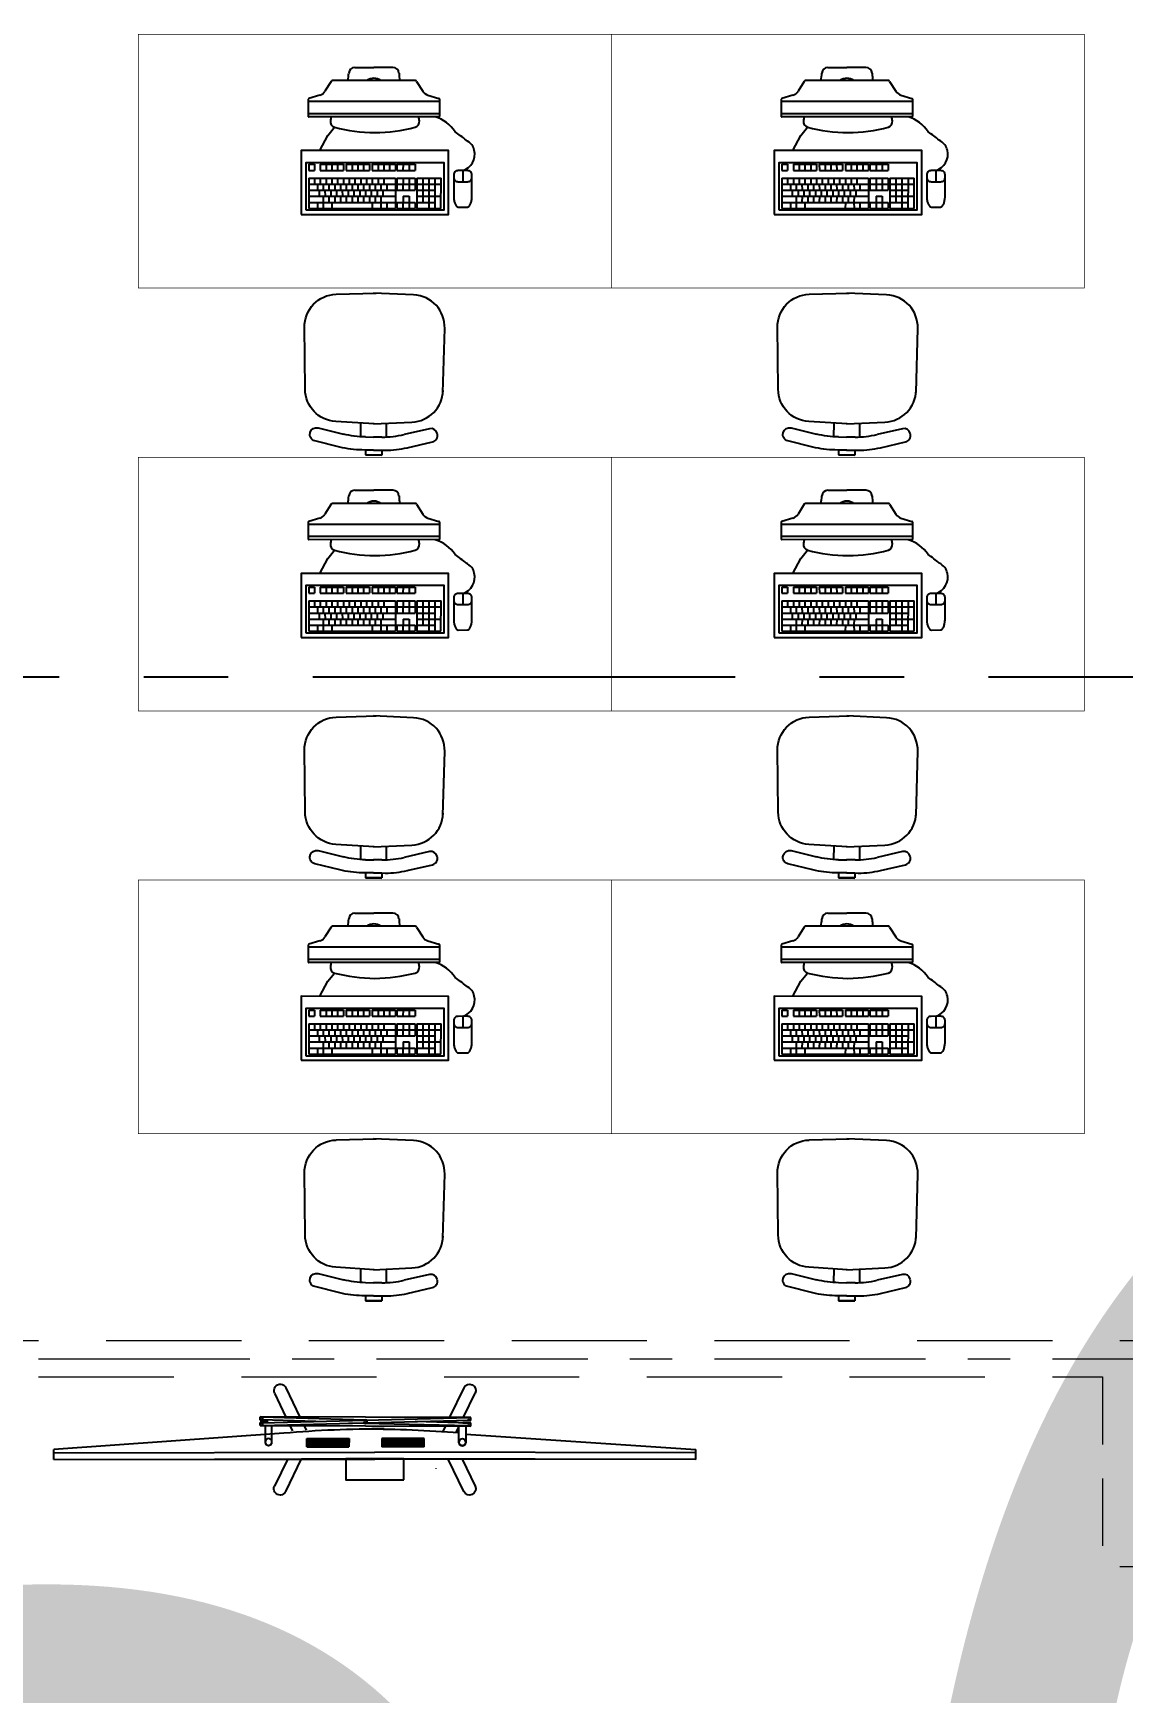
# Model space of a CAD drawing. Header units: millimetres. Extents: x -106726 to 8952771, y -150083 to 686385.
# Drawn here: x 8609 to 11834, y 376955 to 381863 of the extents above; entities that cross this region are included whole.
import ezdxf
from ezdxf import colors
from ezdxf.entities.mleader import LeaderData, LeaderLine
from ezdxf.enums import TextEntityAlignment as Align
from ezdxf.math import Vec2, Vec3

# ---------------------------------------------------------------- set-up
doc = ezdxf.new("R2018")
doc.units = ezdxf.units.MM
for name, pattern in [('CENTER', [2, 1.25, -0.25, 0.25, -0.25]), ('HIDDEN', [6, 4, -2]), ('осевая', [2, 1.25, -0.25, 0.25, -0.25])]:
    doc.linetypes.add(name, pattern=pattern)
doc.layers.add('АР_Названия помещений', color=124, linetype='Continuous', lineweight=5, plot=False)
for name, color, linetype, lineweight in [('АР_Номер помещения', 1, 'Continuous', 25), ('Пер раздвиж', 7, 'Continuous', 25), ('ТХ_мебель передв', 250, 'Continuous', 13)]:
    doc.layers.add(name, color=color, linetype=linetype, lineweight=lineweight)
doc.styles.add('ISOCPEUR', font='isocpeur.ttf', dxfattribs={"width": 0.7})
doc.styles.get("Standard").update_dxf_attribs({"font": 'arial.ttf'})

# ---------------------------------------------------------------- blocks, each defined once
blk = doc.blocks.new('*U429')
at = {"color": 8, "style": 'ISOCPEUR', "width": 0.7, "flags": 1}
blk.add_attdef('КАТЕГОРИЯ', (-499.2, -2092.2), '', height=250, dxfattribs=at)
at = {"layer": 'АР_Номер помещения', "color": 8, "style": 'ISOCPEUR', "width": 0.7}
blk.add_attdef('НОМЕР_ПОМЕЩЕНИЯ', text='', height=300, dxfattribs=at).set_placement((-20810.6, 2284.3), align=Align.MIDDLE_CENTER)
blk = doc.blocks.new('_DotSmall')
at = {"color": 8, "linetype": 'ByBlock', "const_width": 0.5}
blk.add_lwpolyline([(-0.0625, 0, 1), (0.0625, 0, 1)], format="xyb", close=True, dxfattribs=at)
blk = doc.blocks.new('П Трансформ2')
at = {"layer": 'Пер раздвиж', "color": 8, "linetype": 'HIDDEN', "lineweight": 9, "ltscale": 100}
for p, q in [((0, 615.2), (-1052, 615.2)), ((0, 508.2), (-945, 508.2))]:
    blk.add_line(p, q, dxfattribs=at)
at = {"layer": 'Пер раздвиж', "color": 8, "linetype": 'HIDDEN', "lineweight": 9, "ltscale": 50}
for p, q in [((-1052, 53.5), (-1052, 615.2)), ((-945, 53.5), (-945, 508.2))]:
    blk.add_line(p, q, dxfattribs=at)
at = {"layer": 'Пер раздвиж', "color": 8, "lineweight": 9}
for p, q in [((-681.2, 561.7), (-723.1, 561.7)), ((-702.1, 540.8), (-702.1, 582.6)), ((-574.2, 561.7), (-616.1, 561.7)), ((-595.1, 540.8), (-595.1, 582.6)), ((-405.6, 561.7), (-447.4, 561.7)), ((-426.5, 540.8), (-426.5, 582.6)), ((-298.6, 561.7), (-340.4, 561.7)), ((-319.5, 540.8), (-319.5, 582.6)), ((-191.6, 561.7), (-233.4, 561.7)), ((-212.5, 540.8), (-212.5, 582.6)), ((-84.6, 561.7), (-126.4, 561.7)), ((-105.5, 540.8), (-105.5, 582.6)), ((-702.1, 20.9), (-702.1, -20.9)), ((-595.1, 20.9), (-595.1, -20.9)), ((-426.5, 20.9), (-426.5, -20.9)), ((-319.5, 20.9), (-319.5, -20.9)), ((-212.5, 20.9), (-212.5, -20.9)), ((-105.5, 20.9), (-105.5, -20.9)), ((-681.2, 0), (-723.1, 0)), ((-574.2, 0), (-616.1, 0)), ((-405.6, 0), (-447.4, 0)), ((-298.6, 0), (-340.4, 0)), ((-191.6, 0), (-233.4, 0)), ((-84.6, 0), (-126.4, 0))]:
    blk.add_line(p, q, dxfattribs=at)
for points in [[(-755.6, -219.2), (-755.6, 780.8), (-728.7, 780.8), (-718.7, 757.3), (-685.6, 757.3), (-675.6, 780.8), (-648.6, 780.8), (-648.6, -219.2), (-678.1, -219.2), (-685.6, -236.7), (-718.7, -236.7), (-726.2, -219.2)], [(-648.6, -219.2), (-648.6, 780.8), (-621.7, 780.8), (-611.7, 757.3), (-578.6, 757.3), (-568.6, 780.8), (-541.6, 780.8), (-541.6, -219.2), (-571.1, -219.2), (-578.6, -236.7), (-611.7, -236.7), (-619.2, -219.2)], [(-480, -219.2), (-480, 780.8), (-453, 780.8), (-443.1, 757.3), (-409.9, 757.3), (-400, 780.8), (-373, 780.8), (-373, -219.2), (-402.5, -219.2), (-409.9, -236.7), (-443.1, -236.7), (-450.5, -219.2)], [(-373, -219.2), (-373, 780.8), (-346, 780.8), (-336.1, 757.3), (-302.9, 757.3), (-293, 780.8), (-266, 780.8), (-266, -219.2), (-295.5, -219.2), (-302.9, -236.7), (-336.1, -236.7), (-343.5, -219.2)], [(-266, -219.2), (-266, 780.8), (-239, 780.8), (-229.1, 757.3), (-195.9, 757.3), (-186, 780.8), (-159, 780.8), (-159, -219.2), (-188.5, -219.2), (-195.9, -236.7), (-229.1, -236.7), (-236.5, -219.2)], [(-159, -219.2), (-159, 780.8), (-132, 780.8), (-122.1, 757.3), (-88.9, 757.3), (-79, 780.8), (-52, 780.8), (-52, -219.2), (-81.5, -219.2), (-88.9, -236.7), (-122.1, -236.7), (-129.5, -219.2)]]:
    blk.add_lwpolyline(points, close=True, dxfattribs=at)
at = {"layer": 'Пер раздвиж', "color": 8}
for points in [[(0, 508.2), (-52, 508.2), (-52, 535.1), (-28.4, 545.1), (-28.4, 578.3), (-52, 588.2), (-52, 615.2), (0, 615.2)], [(-6000, -53.5), (-5950, -53.5), (-5950, -26.5), (-5973.6, -16.6), (-5973.6, 16.6), (-5950, 26.5), (-5950, 53.5), (-6000, 53.5)], [(0, -53.5), (-52, -53.5), (-52, -26.5), (-28.4, -16.6), (-28.4, 16.6), (-52, 26.5), (-52, 53.5), (0, 53.5)]]:
    blk.add_lwpolyline(points, close=True, dxfattribs=at)
at = {"layer": 'Пер раздвиж', "color": 8, "linetype": 'HIDDEN', "lineweight": 9, "ltscale": 100}
blk.add_lwpolyline([(-945, 53.5), (0, 53.5), (0, -53.5), (-6000, -53.5), (-6000, 53.5), (-1052, 53.5)], dxfattribs=at)
at = {"layer": 'Пер раздвиж', "color": 8, "lineweight": 9}
for centre in [(-702.1, 561.7), (-595.1, 561.7), (-426.5, 561.7), (-319.5, 561.7), (-212.5, 561.7), (-105.5, 561.7), (-702.1, 0), (-595.1, 0), (-426.5, 0), (-319.5, 0), (-212.5, 0), (-105.5, 0)]:
    blk.add_circle(centre, 20.9, dxfattribs=at)
blk = doc.blocks.new('поз67')
at = {"color": 8}
for p, q in [((827456.1, -207565.1, -5.3), (827457.8, -208515.1, -5.3)), ((827456.1, -207565.1, -5.3), (827486.1, -207565.1, -5.3)), ((827456.3, -207565.1, -6.3), (827456.8, -208515.1, -0.5)), ((827476.1, -207565.1, -5.3), (827477.8, -208515.1, -5.3)), ((827531.2, -208246.1, -5.3), (827486.1, -207565.1, -5.3)), ((827555.1, -208246.1, -5.3), (827507.2, -208246.2, -5.3)), ((827556.2, -208854.9, -5.3), (827555.1, -208230.7, -5.3)), ((827555.1, -208230.7, -5.3), (827564.2, -208230.7, -5.3)), ((827564.2, -208255, -5.3), (827564.2, -208230.7, -5.3)), ((827571.8, -208255.1, -5.3), (827571.8, -208230.7, -5.3)), ((827571.8, -208230.7, -5.3), (827580.8, -208230.7, -5.3)), ((827580.8, -208230.7, -5.3), (827581.9, -208854.9, -5.3)), ((827507.2, -208266.2, -5.3), (827555.1, -208266.1, -5.3)), ((827493.1, -208369, -5.3), (827493.3, -208494.2, -5.3)), ((827493.1, -208369, -5.3), (827518.1, -208369, -5.3)), ((827498.1, -208369, -5.3), (827498.3, -208494.2, -5.3)), ((827503.1, -208369, -5.3), (827503.3, -208494.2, -5.3)), ((827508.1, -208369, -5.3), (827508.3, -208494.2, -5.3)), ((827513.1, -208369, -5.3), (827513.3, -208494.2, -5.3)), ((827518.1, -208369, -5.3), (827518.3, -208494.1, -5.3)), ((827518.3, -208494.1, -5.3), (827493.3, -208494.2, -5.3)), ((827456.1, -209465.1, -5.3), (827457.8, -208515.1, -5.3)), ((827456.3, -209465.1, -6.3), (827456.8, -208515.1, -0.5)), ((827476.1, -209465.1, -5.3), (827477.8, -208515.1, -5.3)), ((827518.5, -208591.6, -5.3), (827493.5, -208591.7, -5.3)), ((827493.7, -208716.9, -5.3), (827493.5, -208591.7, -5.3)), ((827498.7, -208716.8, -5.3), (827498.5, -208591.7, -5.3)), ((827503.7, -208716.8, -5.3), (827503.5, -208591.6, -5.3)), ((827508.7, -208716.8, -5.3), (827508.5, -208591.6, -5.3)), ((827513.7, -208716.8, -5.3), (827513.5, -208591.6, -5.3)), ((827518.7, -208716.8, -5.3), (827518.5, -208591.6, -5.3)), ((827493.7, -208716.9, -5.3), (827518.7, -208716.8, -5.3)), ((827533.9, -208784.2, -5.3), (827485.3, -209465.1, -5.3)), ((827508.2, -208819.6, -5.3), (827556.1, -208819.6, -5.3)), ((827556.2, -208839.5, -5.3), (827508.2, -208839.6, -5.3)), ((827556.2, -208839.6, -5.3), (827508.2, -208839.6, -5.3)), ((827565.2, -208830.6, -5.3), (827565.2, -208854.9, -5.3)), ((827565.2, -208854.9, -5.3), (827556.2, -208854.9, -5.3)), ((827556.2, -208854.9, -5.3), (827565.2, -208854.9, -5.3)), ((827581.9, -208854.9, -5.3), (827572.9, -208854.9, -5.3)), ((827572.9, -208854.9, -5.3), (827581.9, -208854.9, -5.3)), ((827456.1, -209465.1, -5.3), (827485.3, -209465.1, -5.3))]:
    blk.add_line(p, q, dxfattribs=at)
for points, elevation in [([(827361.4, -208251.3), (827457.4, -208297.8)], -5.3), ([(827457.3, -208256.7), (827377.5, -208218)], -5.3), ([(827555.6, -208235.4), (827563.3, -208592)], -5.3), ([(827556.7, -208850.2), (827572.3, -208235.4)], -5.3), ([(827563.6, -208235.4), (827568.3, -208395.4)], -5.3), ([(827564.7, -208850.2), (827580.3, -208235.4)], -5.3), ([(827580.9, -208252.9), (827652.4, -208218.5)], -5.3), ([(827668.4, -208251.8), (827580.9, -208293.8)], -5.3), ([(827457.8, -208732.1), (827457.8, -208298)], -5.3), ([(827536.2, -208274.3), (827555.1, -208265.2)], -5.3), ([(827555.2, -208306.2), (827539, -208314)], -5.3), ([(827430, -208335.1), (827429.9, -208335.1)], 5.3), ([(827572.5, -208542.8), (827581.4, -208850.1)], -5.3), ([(827568.8, -208690.2), (827573.4, -208850.1)], -5.3), ([(827361.4, -208778.9), (827458.2, -208731.9)], -5.3), ([(827556, -208724.3), (827542.7, -208718)], -5.3), ([(827668.4, -208778.3), (827581.7, -208736.7)], -5.3), ([(827458.2, -208773), (827377.5, -208812.1)], -5.3), ([(827540.6, -208758), (827556, -208765.4)], -5.3), ([(827581.8, -208777.7), (827652.4, -208811.6)], -5.3), ([(827572.9, -208854.9), (827572.8, -208830.5)], -5.3)]:
    blk.add_lwpolyline(points, dxfattribs=dict(at, elevation=elevation))
at = {"color": 8, "elevation": -5.3}
for points in [[(827507.2, -208246.2, 1.032034), (827507.2, -208266.2)], [(827508.2, -208839.6, -1.032034), (827508.2, -208819.6)]]:
    blk.add_lwpolyline(points, format="xyb", dxfattribs=at)
blk.add_lwpolyline([(827395.7, -208429.4), (827457.8, -208429.4), (827457.8, -208600.7), (827395.7, -208600.7)], close=True, dxfattribs=at)
at = {"color": 8}
for centre, radius in [((827506.9, -208256.2, -5.3), 10), ((827559.6, -208235.3, -5.3), 4), ((827576.3, -208235.3, -5.3), 4), ((827568.3, -208542.8, -5.3), 5.23), ((827568.3, -208542.8, -5.3), 4), ((827507.9, -208829.6, -5.3), 10), ((827560.7, -208850.3, -5.3), 4), ((827560.7, -208850.3, -5.3), 4), ((827577.4, -208850.2, -5.3), 4), ((827577.4, -208850.2, -5.3), 4)]:
    blk.add_circle(centre, radius, dxfattribs=at)
for centre, start, end in [((827369.4, -208234.7, -5.3), 64.1457, 244.1457), ((827660.4, -208235.2, -5.3), 295.653, 115.653), ((827369.4, -208795.5, -5.3), 115.8543, 295.8543), ((827660.4, -208795, -5.3), 244.347, 64.347)]:
    blk.add_arc(centre, 18.5, start, end, dxfattribs=at)
blk.add_ellipse((823911, -208549.2, -5.3), major_axis=(2566.2, 2575.3), ratio=1, start_param=-0.785398, end_param=-0.709205, dxfattribs=at)
at = {"color": 8, "extrusion": (0, 0, -1)}
blk.add_ellipse((823911, -208480.9, -5.3), major_axis=(2566.2, -2575.3), ratio=1, start_param=-0.785398, end_param=-0.703626, dxfattribs=at)
blk = doc.blocks.new('У195')
at = {"layer": 'ТХ_мебель передв', "color": 8, "const_width": 2}
blk.add_lwpolyline([(168258.6, 78382.2), (169008.6, 78382.2), (169008.6, 76982.2), (168258.6, 76982.2)], close=True, dxfattribs=at)
blk = doc.blocks.new('ПК-2')
at = {"color": 8, "extrusion": (6.19742e-05, -0.000470712, 1)}
for p, q in [((7035967.1, 1186827.6, 95), (7035877.1, 1186827.5, 95.1)), ((7035877.1, 1186827.5, 95.1), (7035877.6, 1186571, 94.9)), ((7035895.1, 1186827.5, 95.1), (7035895.6, 1186571, 94.9)), ((7035913.1, 1186827.5, 95.1), (7035913.6, 1186571, 94.9)), ((7035931.1, 1186827.6, 95.1), (7035931.6, 1186571.1, 94.9)), ((7035949.1, 1186827.6, 95.1), (7035949.6, 1186571.1, 94.9)), ((7035967.1, 1186827.6, 95), (7035967.6, 1186571.1, 94.9)), ((7036007.6, 1186827.7, 95), (7035989.6, 1186827.7, 95)), ((7036148.9, 1186442.6, 94.9), (7036148.1, 1186827.8, 95)), ((7036200.3, 1186829.7, 95), (7036149.9, 1186829.6, 95)), ((7036157.9, 1186440.8, 94.9), (7036157.1, 1186829.6, 95)), ((7036193.9, 1186440.9, 94.9), (7036193.1, 1186829.7, 95)), ((7036212.2, 1186795.1, 95), (7036202.1, 1186827.9, 95)), ((7036253.1, 1186761.9, 95), (7036223.8, 1186780.1, 95)), ((7036255.8, 1186512.8, 94.9), (7036255.4, 1186758, 95)), ((7036294.4, 1186691.8, 95), (7036294.6, 1186635.5, 94.9)), ((7036294.7, 1186579.1, 94.9), (7036294.6, 1186635.5, 94.9)), ((7035877.6, 1186566.5, 94.9), (7035877.7, 1186512.5, 94.9)), ((7035895.6, 1186566.5, 94.9), (7035895.7, 1186512.5, 94.9)), ((7035913.7, 1186548.5, 94.9), (7035913.7, 1186530.5, 94.9)), ((7035931.6, 1186566.6, 94.9), (7035931.7, 1186512.6, 94.9)), ((7035949.6, 1186566.6, 94.9), (7035949.7, 1186512.6, 94.9)), ((7035967.6, 1186566.6, 94.9), (7035967.7, 1186512.6, 94.9)), ((7035877.7, 1186508, 94.9), (7035877.9, 1186436, 94.9)), ((7035895.7, 1186508, 94.9), (7035895.9, 1186454, 94.9)), ((7035913.7, 1186508, 94.9), (7035913.9, 1186436, 94.9)), ((7035931.7, 1186508.1, 94.9), (7035931.9, 1186454.1, 94.9)), ((7035949.7, 1186508.1, 94.9), (7035949.9, 1186436.1, 94.9)), ((7035967.7, 1186508.1, 94.9), (7035967.9, 1186436.1, 94.9)), ((7036253.6, 1186508.9, 94.9), (7036224.3, 1186490.6, 94.9)), ((7036201.1, 1186440.9, 94.9), (7036150.7, 1186440.8, 94.9)), ((7036212.8, 1186475.5, 94.9), (7036202.9, 1186442.7, 94.9)), ((7035877.9, 1186436, 94.9), (7035967.9, 1186436.1, 94.9))]:
    blk.add_line(p, q, dxfattribs=at)
at = {"color": 8, "extrusion": (6.19742e-05, -0.000470712, 1), "elevation": -27.6}
for points in [[(7035859.1, 1186850), (7035859.9, 1186413.5), (7036048.9, 1186413.9), (7036048.1, 1186850.4)], [(7035872.6, 1186836.6), (7035873.4, 1186427.1), (7036012.9, 1186427.3), (7036012.1, 1186836.8)]]:
    blk.add_lwpolyline(points, close=True, dxfattribs=at)
for points in [[(7035895.2, 1186802), (7035877.2, 1186801.9)], [(7035895.2, 1186784.9), (7035877.2, 1186784.8)], [(7035913.2, 1186784.9), (7035895.2, 1186784.9)], [(7035931.2, 1186796.6), (7035913.2, 1186796.5)], [(7035949.2, 1186802.1), (7035931.2, 1186802)], [(7035949.2, 1186785), (7035931.2, 1186784.9)], [(7035967.2, 1186810.6), (7035949.2, 1186810.6)], [(7035967.2, 1186793.5), (7035949.2, 1186793.5)], [(7035989.6, 1186827.8), (7035989.7, 1186810.7)], [(7036007.7, 1186810.7), (7035989.7, 1186810.7)], [(7035989.7, 1186793.6), (7035989.8, 1186725.2)], [(7036007.7, 1186793.6), (7035989.7, 1186793.6)], [(7036007.6, 1186827.8), (7036007.7, 1186810.7)], [(7036007.7, 1186793.6), (7036007.8, 1186725.2)], [(7036048.2, 1186794.9), (7036092.7, 1186771.5), (7036117.2, 1186751.9)], [(7035895.3, 1186759.2), (7035877.3, 1186759.2)], [(7035913.2, 1186767.8), (7035895.2, 1186767.8)], [(7035913.3, 1186750.7), (7035895.3, 1186750.7)], [(7035931.2, 1186779.5), (7035913.2, 1186779.4)], [(7035931.2, 1186762.4), (7035913.2, 1186762.3)], [(7035931.3, 1186745.3), (7035913.3, 1186745.2)], [(7035949.2, 1186767.9), (7035931.2, 1186767.8)], [(7035949.3, 1186750.8), (7035931.3, 1186750.7)], [(7035967.2, 1186776.4), (7035949.2, 1186776.4)], [(7035967.3, 1186759.3), (7035949.3, 1186759.3)], [(7035967.3, 1186742.2), (7035949.3, 1186742.2)], [(7036007.7, 1186776.5), (7035989.7, 1186776.5)], [(7036007.8, 1186759.4), (7035989.8, 1186759.4)], [(7036007.8, 1186742.3), (7035989.8, 1186742.3)], [(7035913.3, 1186733.6), (7035895.3, 1186733.6)], [(7035913.3, 1186716.5), (7035895.3, 1186716.5)], [(7035913.4, 1186699.4), (7035895.4, 1186699.4)], [(7035931.3, 1186728.2), (7035913.3, 1186728.1)], [(7035931.3, 1186711.1), (7035913.3, 1186711)], [(7035931.4, 1186694), (7035913.4, 1186693.9)], [(7035949.3, 1186733.7), (7035931.3, 1186733.6)], [(7035949.3, 1186716.6), (7035931.3, 1186716.5)], [(7035949.4, 1186699.5), (7035931.4, 1186699.4)], [(7035967.3, 1186725.1), (7035949.3, 1186725.1)], [(7035967.3, 1186708), (7035949.3, 1186708)], [(7035967.4, 1186690.9), (7035949.4, 1186690.9)], [(7036007.8, 1186725.2), (7035989.8, 1186725.2)], [(7035989.8, 1186716.6), (7035990, 1186648.2)], [(7036007.8, 1186716.7), (7035989.8, 1186716.6)], [(7036007.9, 1186699.6), (7035989.9, 1186699.5)], [(7036007.8, 1186716.7), (7036008, 1186648.3)], [(7035895.5, 1186639.5), (7035877.5, 1186639.5)], [(7035913.4, 1186682.3), (7035895.4, 1186682.3)], [(7035913.4, 1186665.2), (7035895.4, 1186665.2)], [(7035913.5, 1186648.1), (7035895.5, 1186648.1)], [(7035931.4, 1186676.9), (7035913.4, 1186676.8)], [(7035931.4, 1186659.8), (7035913.4, 1186659.7)], [(7035931.5, 1186642.7), (7035913.5, 1186642.6)], [(7035949.4, 1186682.4), (7035931.4, 1186682.3)], [(7035949.4, 1186665.3), (7035931.4, 1186665.2)], [(7035949.5, 1186648.2), (7035931.5, 1186648.1)], [(7035967.4, 1186673.8), (7035949.4, 1186673.8)], [(7035967.4, 1186656.7), (7035949.4, 1186656.7)], [(7035967.5, 1186639.6), (7035949.5, 1186639.6)], [(7036007.9, 1186682.5), (7035989.9, 1186682.4)], [(7036007.9, 1186665.4), (7035989.9, 1186665.3)], [(7036008, 1186648.3), (7035990, 1186648.2)], [(7035990, 1186639.7), (7035990.1, 1186571.3)], [(7036008, 1186639.7), (7035990, 1186639.7)], [(7036008, 1186639.7), (7036008.1, 1186571.3)], [(7035895.5, 1186613.9), (7035877.5, 1186613.8)], [(7035895.6, 1186596.8), (7035877.6, 1186596.7)], [(7035913.5, 1186631), (7035895.5, 1186631)], [(7035913.5, 1186613.9), (7035895.5, 1186613.9)], [(7035931.5, 1186625.6), (7035913.5, 1186625.5)], [(7035931.5, 1186608.5), (7035913.5, 1186608.4)], [(7035949.5, 1186631.1), (7035931.5, 1186631)], [(7035949.5, 1186614), (7035931.5, 1186613.9)], [(7035949.6, 1186596.9), (7035931.6, 1186596.8)], [(7035967.5, 1186622.5), (7035949.5, 1186622.5)], [(7035967.5, 1186605.4), (7035949.5, 1186605.4)], [(7036008, 1186622.6), (7035990, 1186622.6)], [(7036008, 1186605.5), (7035990, 1186605.5)], [(7036008.1, 1186588.4), (7035990.1, 1186588.4)], [(7035967.6, 1186571.2), (7035877.6, 1186571.1)], [(7035895.6, 1186566.6), (7035877.6, 1186566.6)], [(7035913.7, 1186548.6), (7035877.7, 1186548.6)], [(7035967.6, 1186566.7), (7035931.6, 1186566.7)], [(7035967.7, 1186548.7), (7035931.7, 1186548.7)], [(7036008.1, 1186571.3), (7035990.1, 1186571.3)], [(7035990.1, 1186566.8), (7035990.2, 1186512.8)], [(7036008.1, 1186566.8), (7035990.1, 1186566.8)], [(7036008.2, 1186548.8), (7035990.2, 1186548.8)], [(7036008.1, 1186566.8), (7036008.2, 1186512.8)], [(7035913.7, 1186530.6), (7035877.7, 1186530.6)], [(7035895.7, 1186512.6), (7035877.7, 1186512.6)], [(7035967.7, 1186508.2), (7035877.7, 1186508.1)], [(7035967.8, 1186490.2), (7035895.8, 1186490.1)], [(7035967.7, 1186530.7), (7035931.7, 1186530.7)], [(7035967.7, 1186512.7), (7035931.7, 1186512.7)], [(7036008.2, 1186530.8), (7035990.2, 1186530.8)], [(7036008.2, 1186512.8), (7035990.2, 1186512.8)], [(7036008.2, 1186512.8), (7035990.2, 1186512.8)], [(7035967.8, 1186472.2), (7035877.8, 1186472.1)], [(7035967.8, 1186454.2), (7035877.8, 1186454.1)], [(7035989.9, 1186371.7), (7035957, 1186371.6)]]:
    blk.add_lwpolyline(points, dxfattribs=at)
for points in [[(7035989.9, 1186371.7, 0.397637), (7036050, 1186337.9, 0.110351), (7036066.5, 1186345.2, 0.08312), (7036079.9, 1186362.3, 0.014729), (7036105, 1186394.7, 0.170175), (7036148.8, 1186454, -0.037673)], [(7035968.4, 1186398.6, 0.114539), (7035964.1, 1186397.6, 0.103755), (7035960.3, 1186394.6, 0.091433), (7035957.9, 1186390.4, 0.084292), (7035957, 1186385.1), (7035957.1, 1186358.1, 0.084292), (7035958, 1186352.8, 0.091433), (7035960.4, 1186348.6, 0.103755), (7035964.2, 1186345.6, 0.114539), (7035968.5, 1186344.6, 0.114539)]]:
    blk.add_lwpolyline(points, format="xyb", dxfattribs=at)
blk.add_lwpolyline([(7035881.8, 1186384.9), (7035881.9, 1186357.9, 0.19919), (7035883.7, 1186353.6, 0.098412), (7035891.5, 1186348.4, 0.055653), (7035901.3, 1186345.6, 0.042416), (7035914.6, 1186344.5), (7035978.5, 1186344.6, 0.114539), (7035982.8, 1186345.6, 0.103755), (7035986.6, 1186348.6, 0.091433), (7035989, 1186352.9, 0.084292), (7035989.9, 1186358.2), (7035989.8, 1186385.2, 0.084292), (7035988.9, 1186390.4, 0.091433), (7035986.5, 1186394.7, 0.103755), (7035982.7, 1186397.7, 0.114539), (7035978.4, 1186398.6), (7035914.5, 1186398.5, 0.042416), (7035901.2, 1186397.4, 0.055653), (7035891.4, 1186394.5, 0.098412), (7035883.6, 1186389.3, 0.19919)], format="xyb", close=True, dxfattribs=at)
at = {"color": 8, "extrusion": (6.19742e-05, -0.000470712, 1)}
for centre, radius, start, end in [((7036149.9, 1186827.9, -27.6), 1.8, 90.1091, 180.1091), ((7036200.3, 1186828, -27.6), 1.8, 0.1091, 90.1091), ((7036238, 1186803.1, -27.6), 27, 197.1145, 238.1415), ((7036579.1, 1186631.2, -27.6), 477.4, 165.3648, 179.8791), ((7036134.2, 1186746.1, -27.6), 18, 82.9331, 161.3058), ((7036116.2, 1186600.9, -27.6), 164.3, 78.7654, 82.9331), ((7036250.8, 1186758.1, -27.6), 4.5, 0.1091, 59.6301), ((7036293.3, 1186965.7, -27.6), 256.3, 261.5096, 266.4787), ((7036276.4, 1186691.9, -27.6), 18, 0.1091, 86.4787), ((7036228.8, 1186635.5, -27.6), 33.8, 322.7271, 37.4911), ((7036579.1, 1186635.1, -27.6), 477.4, 180.3391, 194.8534), ((7036294.5, 1186305.4, -27.6), 256.3, 93.7395, 98.7086), ((7036276.6, 1186579.2, -27.6), 18, 273.7395, 0.1091), ((7036134.7, 1186518.5, -27.6), 18, 198.9124, 277.2851), ((7036116.1, 1186663.6, -27.6), 164.3, 277.2851, 281.4528), ((7036238.7, 1186467.8, -27.6), 27, 122.0766, 163.1037), ((7036251.3, 1186512.9, -27.6), 4.5, 300.5881, 0.1091), ((7036150.6, 1186442.7, -27.6), 1.8, 180.1091, 270.1091), ((7036201, 1186442.8, -27.6), 1.8, 270.1091, 0.1091)]:
    blk.add_arc(centre, radius, start, end, dxfattribs=at)
blk = doc.blocks.new('стуо без подлокот')
at = {"color": 8, "extrusion": (-5.44802e-05, 0.000471638, 1)}
for p, q in [((-8602.9, 20770, -0.1), (-8601.7, 20769.7, -0.1)), ((-8473.8, 20784.8, -0.1), (-8288.3, 20786.7, -0.1)), ((-8645, 20681.8, -0.1), (-8626.7, 20755.9, -0.1)), ((-8587.9, 20746.3, -0.1), (-8606.4, 20671.5, 0)), ((-8576.6, 20580.7, 0), (-8569.4, 20694.1, -0.1)), ((-8192.9, 20692.7, 0), (-8189.5, 20574.6, 0)), ((-8654, 20582, 0), (-8653.5, 20616.7, 0)), ((-8614.4, 20620.1, 0), (-8574.1, 20619.4, 0)), ((-8668.2, 20606.4, 0), (-8668.9, 20558, 0)), ((-8668.6, 20558, 0), (-8668.5, 20606.4, 0)), ((-8653.6, 20606.2, 0), (-8668.2, 20606.4, 0)), ((-8654, 20582.2, 0), (-8654.1, 20547.5, 0)), ((-8654, 20582, 0), (-8653.6, 20606.2, 0)), ((-8654, 20582.2, 0), (-8654, 20558, 0)), ((-8614.9, 20606.4, 0), (-8615.3, 20581.4, 0)), ((-8615.3, 20557.2, 0), (-8615.3, 20582.2, 0)), ((-8576.6, 20582.1), (-8571.3, 20468.7, 0.1)), ((-8194.8, 20463.8, 0.1), (-8189.4, 20581.9, 0)), ((-8654, 20558, 0), (-8668.6, 20558, 0)), ((-8615, 20543.4, 0), (-8574.8, 20543.4, 0)), ((-8646.7, 20482.2, 0), (-8629.5, 20407.8, 0.1)), ((-8590.7, 20416.8, 0.1), (-8607.9, 20491.9, 0)), ((-8606, 20393.3, 0.1), (-8604.8, 20393.6, 0.1)), ((-8483.6, 20376.8, 0.1), (-8294.1, 20371.3, 0.1))]:
    blk.add_line(p, q, dxfattribs=at)
at = {"color": 8, "extrusion": (5.44802e-05, -0.000471638, -1)}
for centre, major_axis, start_param, end_param in [((-8607.9, 20751.3, -0.1), (12.7, 14.6, 0), 4.240369, 5.829345), ((-8606.7, 20751, -0.1), (12.7, 14.6, 0), -0.45384, 1.098777), ((-8472.8, 20688, 0), (63.4, 73.1, 0), 4.061153, 5.558057), ((-8289.7, 20689.9, 0), (63.4, 73.1, 0), -0.725128, 0.826554), ((-8363.1, 20612, 0), (-219.3, 190.3, -0.1), 5.584367, 5.811166), ((-8324.6, 20601.7, 0), (190.3, 219.3, -0.1), 4.01357, 4.240369)]:
    blk.add_ellipse(centre, major_axis=major_axis, ratio=1, start_param=start_param, end_param=end_param, dxfattribs=at)
at = {"color": 8, "extrusion": (-5.44802e-05, 0.000471638, 1)}
for centre, major_axis, start_param, end_param in [((-8363.7, 20547.3, 0), (-222.5, -186.7, 0.1), 5.584367, 5.811166), ((-8324.9, 20557, 0), (186.7, -222.5, 0.1), 4.01357, 4.240369), ((-8474.6, 20473.2, 0.1), (62.2, -74.2, 0), 4.061153, 5.558057), ((-8291.5, 20468.3, 0.1), (62.2, -74.2, 0), -0.725128, 0.826554), ((-8610.7, 20412.1, 0.1), (12.4, -14.8, 0), 4.240369, 5.829345), ((-8609.5, 20412.4, 0.1), (12.4, -14.8, 0), -0.45384, 1.098777)]:
    blk.add_ellipse(centre, major_axis=major_axis, ratio=1, start_param=start_param, end_param=end_param, dxfattribs=at)

msp = doc.modelspace()

# ---------------------------------------------------------------- linework, layer by layer
at = {"linetype": 'CENTER', "ltscale": 1000}
msp.add_line((-12563.8, 379960), (71033.4, 379960), dxfattribs=at)
at = {"linetype": 'осевая', "lineweight": 0, "ltscale": 500}
msp.add_line((6625, 377942.7), (12825, 377942.7), dxfattribs=at)

# ---------------------------------------------------------------- block references
ref = msp.add_blockref('*U429', (31561.5, 383260.5))
lines = msp.add_mtext('\\W0.8000;Кабинет информатики с возможностью деления трансформируемой перегородкой на \\Pдва помещения', dxfattribs={"layer": 'АР_Названия помещений', "color": 8, "insert": (2249.4, 378791.3), "char_height": 6955.954, "width": 926.94, "attachment_point": 1})
ref.add_attrib('ИМЯ_ПОМЕЩЕНИЯ', '', (2249.4, 378791.3), dxfattribs={"flags": 104}).embed_mtext(lines)
for name, p, rotation in [('У195', (87302.2, 212851.1), 90), ('У195', (88702.2, 212851.1), 90), ('ПК-2', (1182854.4, -6656778.9, -95), 89.89091805478239), ('ПК-2', (1184254.4, -6656778.9, -95), 89.89091805478239), ('стуо без подлокот', (30198.3, 389284.2, 0), 90), ('стуо без подлокот', (31598.3, 389284.2, 0), 90), ('У195', (87302.2, 211600.5), 90), ('У195', (88702.2, 211600.5), 90), ('ПК-2', (1182854.4, -6658029.5, -95), 89.89091805478239), ('ПК-2', (1184254.4, -6658029.5, -95), 89.89091805478239), ('стуо без подлокот', (30198.3, 388033.6, 0), 90), ('стуо без подлокот', (31598.3, 388033.6, 0), 90), ('У195', (87302.2, 210349.9), 90), ('У195', (88702.2, 210349.9), 90), ('ПК-2', (1182854.4, -6659280.1, -95), 89.89091805478239), ('ПК-2', (1184254.4, -6659280.1, -95), 89.89091805478239), ('стуо без подлокот', (30198.3, 386782.9, 0), 90), ('стуо без подлокот', (31598.3, 386782.9, 0), 90)]:
    msp.add_blockref(name, p, dxfattribs=dict(rotation=rotation))
at = {"xscale": -1}
for name, p, rotation in [('П Трансформ2', (12825, 377942.7), 180), ('поз67', (218135.1, -449811.1, 5.3), 270)]:
    msp.add_blockref(name, p, dxfattribs=dict(at, rotation=rotation))

# ---------------------------------------------------------------- leaders
ml = msp.add_multileader_mtext('Standard')
ml.set_content('+13,200', color=8, style='ISOCPEUR')
ml.set_leader_properties(color=8, linetype='Continuous', lineweight=-1)
ml.set_arrow_properties(name='DOTSMALL')
ml.build(insert=Vec2(0, 0))
ml.multileader.update_dxf_attribs({"has_text_frame": 1, "text_left_attachment_type": 4, "text_right_attachment_type": 4, "dogleg_length": 100, "arrow_head_size": 180})
ctx = ml.context
ctx.base_point, ctx.char_height, ctx.arrow_head_size, ctx.landing_gap_size, ctx.plane_origin = Vec3(29236.5, 674490.5), 250, 180, 50, Vec3(27075.3, 673899.3)
ctx.left_attachment, ctx.right_attachment = 4, 4
notes = []
notes.append((ctx, [(0, (0, 0, 0), (0, 0), (1, 0), 1, [])]))
ctx.mtext.insert, ctx.mtext.width, ctx.mtext.line_spacing_style, ctx.mtext.flow_direction = Vec3(29286.5, 674823.8), 852.697, 2, 5
ml = msp.add_multileader_mtext('Standard')
ml.set_content('+11,550', color=8, style='ISOCPEUR')
ml.set_leader_properties(color=8, linetype='Continuous', lineweight=-1)
ml.set_arrow_properties(name='DOTSMALL')
ml.build(insert=Vec2(0, 0))
ml.multileader.update_dxf_attribs({"has_text_frame": 1, "text_left_attachment_type": 4, "text_right_attachment_type": 4, "dogleg_length": 100, "arrow_head_size": 180})
ctx = ml.context
ctx.base_point, ctx.char_height, ctx.arrow_head_size, ctx.landing_gap_size, ctx.plane_origin = Vec3(24236.5, 673745.5), 250, 180, 50, Vec3(22075.3, 673154.3)
ctx.left_attachment, ctx.right_attachment = 4, 4
notes.append((ctx, [(0, (0, 0, 0), (0, 0), (1, 0), 1, [])]))
ctx.mtext.insert, ctx.mtext.width, ctx.mtext.line_spacing_style, ctx.mtext.flow_direction = Vec3(24286.5, 674078.8), 852.697, 2, 5
ml = msp.add_multileader_mtext('Standard')
ml.set_content('+13,700', color=8, style='ISOCPEUR')
ml.set_leader_properties(color=8, linetype='Continuous', lineweight=-1)
ml.set_arrow_properties(name='DOTSMALL')
ml.build(insert=Vec2(0, 0))
ml.multileader.update_dxf_attribs({"has_text_frame": 1, "text_left_attachment_type": 4, "text_right_attachment_type": 4, "dogleg_length": 100, "arrow_head_size": 180})
ctx = ml.context
ctx.base_point, ctx.char_height, ctx.arrow_head_size, ctx.landing_gap_size, ctx.plane_origin = Vec3(54221, 506541.4), 250, 180, 50, Vec3(53971.6, 505880.5)
ctx.left_attachment, ctx.right_attachment = 4, 4
notes.append((ctx, [(0, (0, 0, 0), (0, 0), (1, 0), 1, [])]))
ctx.mtext.insert, ctx.mtext.width, ctx.mtext.line_spacing_style, ctx.mtext.flow_direction = Vec3(54271, 506874.7), 852.697, 2, 5
ml = msp.add_multileader_mtext('Standard')
ml.set_content('+13,700', color=8, style='ISOCPEUR')
ml.set_leader_properties(color=8, linetype='Continuous', lineweight=-1)
ml.set_arrow_properties(name='DOTSMALL')
ml.build(insert=Vec2(0, 0))
ml.multileader.update_dxf_attribs({"has_text_frame": 1, "text_left_attachment_type": 4, "text_right_attachment_type": 4, "dogleg_length": 100, "arrow_head_size": 180})
ctx = ml.context
ctx.base_point, ctx.char_height, ctx.arrow_head_size, ctx.landing_gap_size, ctx.plane_origin = Vec3(15753.5, 506387.5), 250, 180, 50, Vec3(13592.3, 505796.3)
ctx.left_attachment, ctx.right_attachment = 4, 4
notes.append((ctx, [(0, (0, 0, 0), (0, 0), (1, 0), 1, [])]))
ctx.mtext.insert, ctx.mtext.width, ctx.mtext.line_spacing_style, ctx.mtext.flow_direction = Vec3(15803.5, 506720.8), 852.697, 2, 5
ml = msp.add_multileader_mtext('Standard')
ml.set_content('+15,825', color=8, style='ISOCPEUR')
ml.set_leader_properties(color=8, linetype='Continuous', lineweight=-1)
ml.set_arrow_properties(name='DOTSMALL')
ml.build(insert=Vec2(0, 0))
ml.multileader.update_dxf_attribs({"has_text_frame": 1, "text_left_attachment_type": 4, "text_right_attachment_type": 4, "dogleg_length": 100, "arrow_head_size": 180})
ctx = ml.context
ctx.base_point, ctx.char_height, ctx.arrow_head_size, ctx.landing_gap_size, ctx.plane_origin = Vec3(14579.2, 501247.4), 250, 180, 50, Vec3(14497.8, 499536.8)
ctx.left_attachment, ctx.right_attachment = 4, 4
notes.append((ctx, [(0, (0, 0, 0), (0, 0), (1, 0), 1, [])]))
ctx.mtext.insert, ctx.mtext.width, ctx.mtext.defined_height, ctx.mtext.line_spacing_style, ctx.mtext.flow_direction = Vec3(14629.2, 501580.8), 696.035, 776.5, 2, 5
ml = msp.add_multileader_mtext('Standard')
ml.set_content('+15,825', color=8, style='ISOCPEUR')
ml.set_leader_properties(color=8, linetype='Continuous', lineweight=-1)
ml.set_arrow_properties(name='DOTSMALL')
ml.build(insert=Vec2(0, 0))
ml.multileader.update_dxf_attribs({"has_text_frame": 1, "text_left_attachment_type": 4, "text_right_attachment_type": 4, "dogleg_length": 100, "arrow_head_size": 180})
ctx = ml.context
ctx.base_point, ctx.char_height, ctx.arrow_head_size, ctx.landing_gap_size, ctx.plane_origin = Vec3(52211.2, 501008.3), 250, 180, 50, Vec3(52690.3, 498055.9)
ctx.left_attachment, ctx.right_attachment = 4, 4
notes.append((ctx, [(0, (0, 0, 0), (0, 0), (1, 0), 1, [])]))
ctx.mtext.insert, ctx.mtext.width, ctx.mtext.line_spacing_style, ctx.mtext.flow_direction = Vec3(52261.2, 501341.7), 852.697, 2, 5
ml = msp.add_multileader_mtext('Standard')
ml.set_content('+9,800', color=8, style='ISOCPEUR')
ml.set_leader_properties(color=8, linetype='Continuous', lineweight=-1)
ml.set_arrow_properties(name='DOTSMALL')
ml.build(insert=Vec2(0, 0))
ml.multileader.update_dxf_attribs({"has_text_frame": 1, "text_left_attachment_type": 4, "text_right_attachment_type": 4, "dogleg_length": 100, "arrow_head_size": 180})
ctx = ml.context
ctx.base_point, ctx.char_height, ctx.arrow_head_size, ctx.landing_gap_size, ctx.plane_origin = Vec3(54221, 386541.4), 250, 180, 50, Vec3(53971.6, 385880.5)
ctx.left_attachment, ctx.right_attachment = 4, 4
notes.append((ctx, [(0, (0, 0, 0), (0, 0), (1, 0), 1, [])]))
ctx.mtext.insert, ctx.mtext.width, ctx.mtext.line_spacing_style, ctx.mtext.flow_direction = Vec3(54271, 386874.7), 852.697, 2, 5
ml = msp.add_multileader_mtext('Standard')
ml.set_content('+9,800', color=8, style='ISOCPEUR')
ml.set_leader_properties(color=8, linetype='Continuous', lineweight=-1)
ml.set_arrow_properties(name='DOTSMALL')
ml.build(insert=Vec2(0, 0))
ml.multileader.update_dxf_attribs({"has_text_frame": 1, "text_left_attachment_type": 4, "text_right_attachment_type": 4, "dogleg_length": 100, "arrow_head_size": 180})
ctx = ml.context
ctx.base_point, ctx.char_height, ctx.arrow_head_size, ctx.landing_gap_size, ctx.plane_origin = Vec3(15753.5, 386387.5), 250, 180, 50, Vec3(13592.3, 385796.3)
ctx.left_attachment, ctx.right_attachment = 4, 4
notes.append((ctx, [(0, (0, 0, 0), (0, 0), (1, 0), 1, [])]))
ctx.mtext.insert, ctx.mtext.width, ctx.mtext.line_spacing_style, ctx.mtext.flow_direction = Vec3(15803.5, 386720.8), 852.697, 2, 5
ml = msp.add_multileader_mtext('Standard')
ml.set_content('+11,750', color=8, style='ISOCPEUR')
ml.set_leader_properties(color=8, linetype='Continuous', lineweight=-1)
ml.set_arrow_properties(name='DOTSMALL')
ml.build(insert=Vec2(0, 0))
ml.multileader.update_dxf_attribs({"has_text_frame": 1, "text_left_attachment_type": 4, "text_right_attachment_type": 4, "dogleg_length": 100, "arrow_head_size": 180})
ctx = ml.context
ctx.base_point, ctx.char_height, ctx.arrow_head_size, ctx.landing_gap_size, ctx.plane_origin = Vec3(14579.2, 381247.4), 250, 180, 50, Vec3(14497.8, 379536.8)
ctx.left_attachment, ctx.right_attachment = 4, 4
notes.append((ctx, [(0, (0, 0, 0), (0, 0), (1, 0), 1, [])]))
ctx.mtext.insert, ctx.mtext.width, ctx.mtext.defined_height, ctx.mtext.line_spacing_style, ctx.mtext.flow_direction = Vec3(14629.2, 381580.8), 696.035, 776.5, 2, 5
ml = msp.add_multileader_mtext('Standard')
ml.set_content('+11,750', color=8, style='ISOCPEUR')
ml.set_leader_properties(color=8, linetype='Continuous', lineweight=-1)
ml.set_arrow_properties(name='DOTSMALL')
ml.build(insert=Vec2(0, 0))
ml.multileader.update_dxf_attribs({"has_text_frame": 1, "text_left_attachment_type": 4, "text_right_attachment_type": 4, "dogleg_length": 100, "arrow_head_size": 180})
ctx = ml.context
ctx.base_point, ctx.char_height, ctx.arrow_head_size, ctx.landing_gap_size, ctx.plane_origin = Vec3(52211.2, 381008.3), 250, 180, 50, Vec3(52690.3, 378055.9)
ctx.left_attachment, ctx.right_attachment = 4, 4
notes.append((ctx, [(0, (0, 0, 0), (0, 0), (1, 0), 1, [])]))
ctx.mtext.insert, ctx.mtext.width, ctx.mtext.line_spacing_style, ctx.mtext.flow_direction = Vec3(52261.2, 381341.7), 852.697, 2, 5
for ctx, leaders in notes:
    for number, flags, end, landing, length, lines in leaders:
        leader = LeaderData()
        leader.index, (leader.has_last_leader_line, leader.has_dogleg_vector, leader.attachment_direction) = number, flags
        leader.last_leader_point, leader.dogleg_vector, leader.dogleg_length = Vec3(end), Vec3(landing), length
        for number, points, colour, breaks in lines:
            line = LeaderLine()
            line.index, line.vertices, line.color, line.breaks = number, Vec3.list(points), colors.encode_raw_color(colour), breaks
            leader.lines.append(line)
        ctx.leaders.append(leader)

doc.saveas('drawing.dxf')
